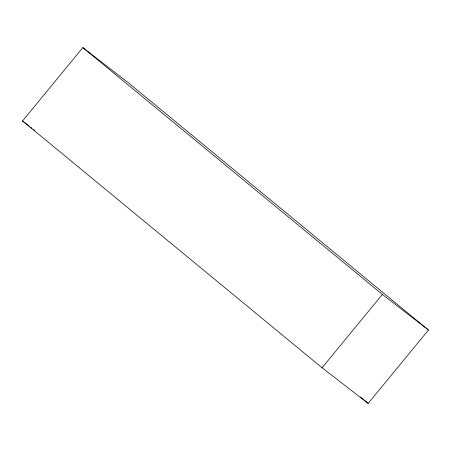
<?xml version="1.0" encoding="UTF-8"?>
<svg xmlns="http://www.w3.org/2000/svg" width="451" height="451" viewBox="0 0 451 451"><rect width="100%" height="100%" fill="white"/><g stroke="black" fill="none" stroke-linecap="round" stroke-linejoin="round"><path stroke-width="0.68" d="M22.55 120.975L82.826 47.603L128.918 83.215L428.45 330.025L368.174 403.397L322.082 367.785L22.55 120.975L27.55 124.837M322.082 367.785L382.358 294.413L428.45 330.025M28.661 125.694L29.772 126.551M30.882 127.407L31.993 128.264M33.656 129.555L34.766 130.412M82.826 47.603L382.358 294.413M360.563 397.122L368.174 403.397"/></g></svg>
